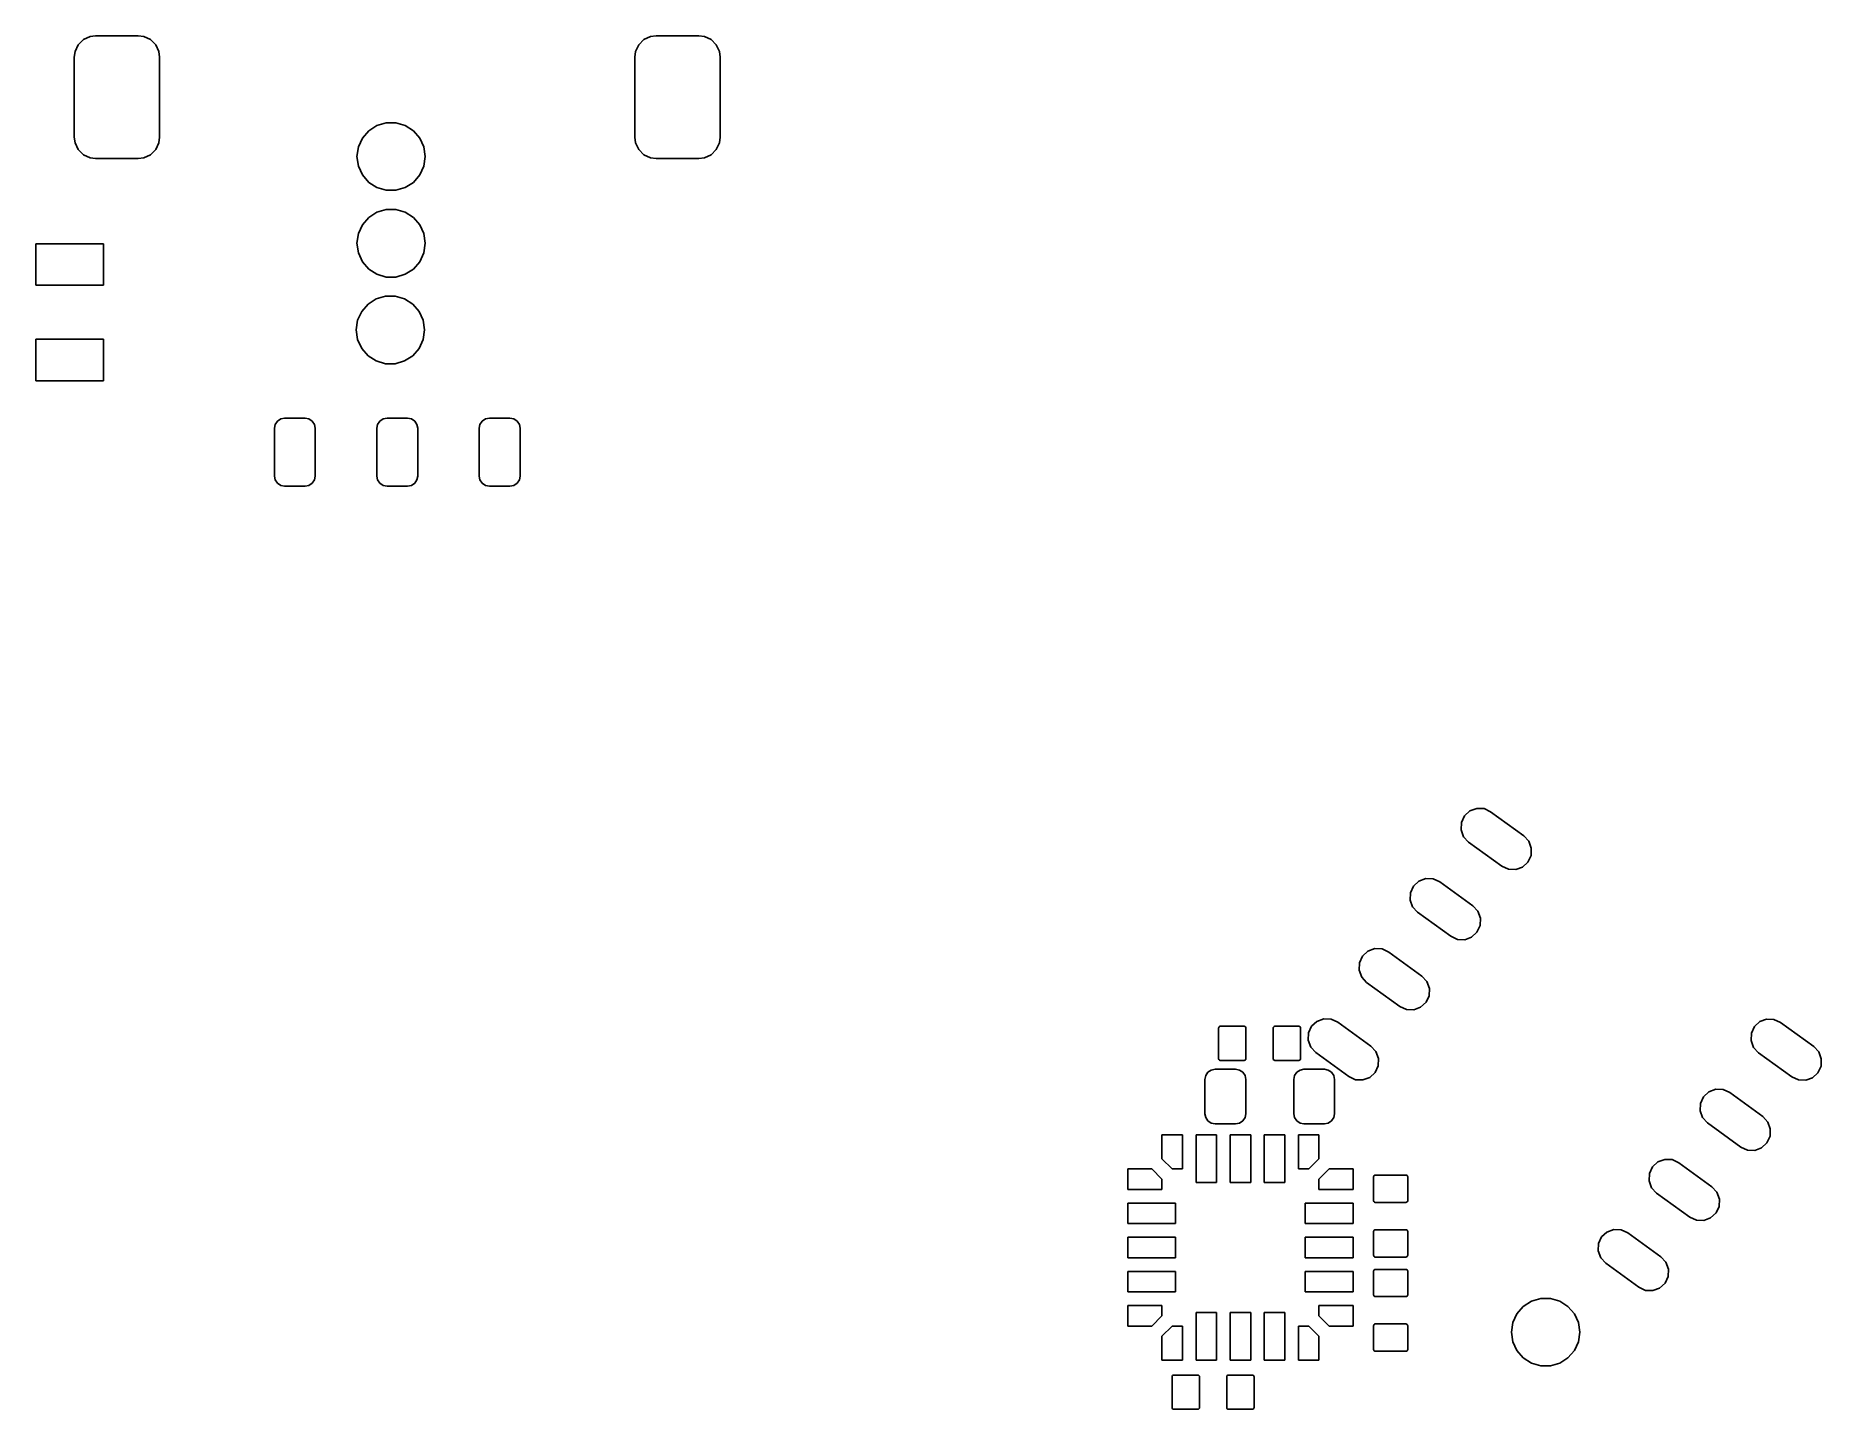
# Model space of a CAD drawing. Extents: x -22.4 to 3.8, y -5.3 to 14.8.
import ezdxf

# ---------------------------------------------------------------- set-up
doc = ezdxf.new("R2010")
doc.units = 0
doc.layers.add('BLACK', color=7, linetype='CONTINUOUS')

msp = doc.modelspace()

# ---------------------------------------------------------------- linework, layer by layer
at = {"layer": 'BLACK', "linetype": 'CONTINUOUS'}
for p, q in [((-21.8194, 14.6184), (-21.7735, 14.7167)), ((-21.7735, 14.7167), (-21.6967, 14.7935)), ((-21.6967, 14.7935), (-21.5984, 14.8394)), ((-21.5984, 14.8394), (-21.5175, 14.85)), ((-21.5175, 14.85), (-20.8925, 14.85)), ((-20.8925, 14.85), (-20.8116, 14.8394)), ((-20.8116, 14.8394), (-20.7133, 14.7935)), ((-20.7133, 14.7935), (-20.6365, 14.7167)), ((-20.6365, 14.7167), (-20.5906, 14.6184)), ((-13.6094, 14.6184), (-13.5635, 14.7167)), ((-13.5635, 14.7167), (-13.4867, 14.7935)), ((-13.4867, 14.7935), (-13.3884, 14.8394)), ((-13.3884, 14.8394), (-13.3075, 14.85)), ((-13.3075, 14.85), (-12.6825, 14.85)), ((-12.6825, 14.85), (-12.6016, 14.8394)), ((-12.6016, 14.8394), (-12.5033, 14.7935)), ((-12.5033, 14.7935), (-12.4265, 14.7167)), ((-12.4265, 14.7167), (-12.3806, 14.6184)), ((-21.83, 14.5375), (-21.8194, 14.6184)), ((-21.83, 13.3625), (-21.83, 14.5375)), ((-20.5906, 14.6184), (-20.58, 14.5375)), ((-20.58, 14.5375), (-20.58, 13.3625)), ((-13.62, 14.5375), (-13.6094, 14.6184)), ((-13.62, 13.3625), (-13.62, 14.5375)), ((-12.3806, 14.6184), (-12.37, 14.5375)), ((-12.37, 14.5375), (-12.37, 13.3625)), ((-21.8194, 13.2816), (-21.83, 13.3625)), ((-20.58, 13.3625), (-20.5906, 13.2816)), ((-17.6697, 13.2209), (-17.6106, 13.3503)), ((-17.6106, 13.3503), (-17.5174, 13.4579)), ((-17.5174, 13.4579), (-17.3977, 13.5348)), ((-17.3977, 13.5348), (-17.2612, 13.5749)), ((-17.2612, 13.5749), (-17.1188, 13.5749)), ((-17.1188, 13.5749), (-16.9823, 13.5348)), ((-16.9823, 13.5348), (-16.8626, 13.4579)), ((-16.8626, 13.4579), (-16.7694, 13.3503)), ((-16.7694, 13.3503), (-16.7103, 13.2209)), ((-13.6094, 13.2816), (-13.62, 13.3625)), ((-12.37, 13.3625), (-12.3806, 13.2816)), ((-21.7735, 13.1833), (-21.8194, 13.2816)), ((-21.6967, 13.1065), (-21.7735, 13.1833)), ((-21.5984, 13.0606), (-21.6967, 13.1065)), ((-20.7133, 13.1065), (-20.8116, 13.0606)), ((-20.6365, 13.1833), (-20.7133, 13.1065)), ((-20.5906, 13.2816), (-20.6365, 13.1833)), ((-17.69, 13.08), (-17.6697, 13.2209)), ((-17.6697, 12.9391), (-17.69, 13.08)), ((-16.7103, 13.2209), (-16.69, 13.08)), ((-16.69, 13.08), (-16.7103, 12.9391)), ((-13.5635, 13.1833), (-13.6094, 13.2816)), ((-13.4867, 13.1065), (-13.5635, 13.1833)), ((-13.3884, 13.0606), (-13.4867, 13.1065)), ((-12.5033, 13.1065), (-12.6016, 13.0606)), ((-12.4265, 13.1833), (-12.5033, 13.1065)), ((-12.3806, 13.2816), (-12.4265, 13.1833)), ((-21.5175, 13.05), (-21.5984, 13.0606)), ((-20.8925, 13.05), (-21.5175, 13.05)), ((-20.8116, 13.0606), (-20.8925, 13.05)), ((-17.6106, 12.8097), (-17.6697, 12.9391)), ((-16.7103, 12.9391), (-16.7694, 12.8097)), ((-13.3075, 13.05), (-13.3884, 13.0606)), ((-12.6825, 13.05), (-13.3075, 13.05)), ((-12.6016, 13.0606), (-12.6825, 13.05)), ((-17.5174, 12.7021), (-17.6106, 12.8097)), ((-17.3977, 12.6252), (-17.5174, 12.7021)), ((-17.2612, 12.5851), (-17.3977, 12.6252)), ((-17.1188, 12.5851), (-17.2612, 12.5851)), ((-16.9823, 12.6252), (-17.1188, 12.5851)), ((-16.8626, 12.7021), (-16.9823, 12.6252)), ((-16.7694, 12.8097), (-16.8626, 12.7021)), ((-17.3977, 12.2648), (-17.2612, 12.3049)), ((-17.2612, 12.3049), (-17.1188, 12.3049)), ((-17.1188, 12.3049), (-16.9823, 12.2648)), ((-17.6697, 11.9509), (-17.6106, 12.0803)), ((-17.6106, 12.0803), (-17.5174, 12.1879)), ((-17.5174, 12.1879), (-17.3977, 12.2648)), ((-16.9823, 12.2648), (-16.8626, 12.1879)), ((-16.8626, 12.1879), (-16.7694, 12.0803)), ((-16.7694, 12.0803), (-16.7103, 11.9509)), ((-22.3953, 11.1937), (-22.3953, 11.8033)), ((-22.3953, 11.8033), (-21.4047, 11.8033)), ((-21.4047, 11.8033), (-21.4047, 11.1937)), ((-17.69, 11.81), (-17.6697, 11.9509)), ((-17.6697, 11.6691), (-17.69, 11.81)), ((-16.7103, 11.9509), (-16.69, 11.81)), ((-16.69, 11.81), (-16.7103, 11.6691)), ((-17.6106, 11.5397), (-17.6697, 11.6691)), ((-17.5174, 11.4321), (-17.6106, 11.5397)), ((-16.7694, 11.5397), (-16.8626, 11.4321)), ((-16.7103, 11.6691), (-16.7694, 11.5397)), ((-17.3977, 11.3552), (-17.5174, 11.4321)), ((-17.2612, 11.3151), (-17.3977, 11.3552)), ((-17.1188, 11.3151), (-17.2612, 11.3151)), ((-16.9823, 11.3552), (-17.1188, 11.3151)), ((-16.8626, 11.4321), (-16.9823, 11.3552)), ((-21.4047, 11.1937), (-22.3953, 11.1937)), ((-17.5274, 10.9189), (-17.4077, 10.9958)), ((-17.4077, 10.9958), (-17.2712, 11.0359)), ((-17.2712, 11.0359), (-17.1288, 11.0359)), ((-17.1288, 11.0359), (-16.9923, 10.9958)), ((-16.9923, 10.9958), (-16.8726, 10.9189)), ((-17.6797, 10.6819), (-17.6206, 10.8113)), ((-17.6206, 10.8113), (-17.5274, 10.9189)), ((-16.8726, 10.9189), (-16.7794, 10.8113)), ((-16.7794, 10.8113), (-16.7203, 10.6819)), ((-17.7, 10.541), (-17.6797, 10.6819)), ((-17.6797, 10.4001), (-17.7, 10.541)), ((-16.7203, 10.6819), (-16.7, 10.541)), ((-16.7, 10.541), (-16.7203, 10.4001)), ((-22.3953, 9.7967), (-22.3953, 10.4063)), ((-22.3953, 10.4063), (-21.4047, 10.4063)), ((-21.4047, 10.4063), (-21.4047, 9.7967)), ((-17.6206, 10.2707), (-17.6797, 10.4001)), ((-17.5274, 10.1631), (-17.6206, 10.2707)), ((-16.7794, 10.2707), (-16.8726, 10.1631)), ((-16.7203, 10.4001), (-16.7794, 10.2707)), ((-17.4077, 10.0862), (-17.5274, 10.1631)), ((-17.2712, 10.0461), (-17.4077, 10.0862)), ((-17.1288, 10.0461), (-17.2712, 10.0461)), ((-16.9923, 10.0862), (-17.1288, 10.0461)), ((-16.8726, 10.1631), (-16.9923, 10.0862)), ((-21.4047, 9.7967), (-22.3953, 9.7967)), ((-18.9, 9.1), (-18.8886, 9.1574)), ((-18.8886, 9.1574), (-18.8561, 9.20607)), ((-18.8561, 9.20607), (-18.8074, 9.23858)), ((-18.8074, 9.23858), (-18.75, 9.25)), ((-18.75, 9.25), (-18.45, 9.25)), ((-18.45, 9.25), (-18.3926, 9.23858)), ((-18.3926, 9.23858), (-18.3439, 9.20607)), ((-18.3439, 9.20607), (-18.3114, 9.1574)), ((-18.3114, 9.1574), (-18.3, 9.1)), ((-17.4, 9.1), (-17.3886, 9.1574)), ((-17.3886, 9.1574), (-17.3561, 9.20607)), ((-17.3561, 9.20607), (-17.3074, 9.23858)), ((-17.3074, 9.23858), (-17.25, 9.25)), ((-17.25, 9.25), (-16.95, 9.25)), ((-16.95, 9.25), (-16.8926, 9.23858)), ((-16.8926, 9.23858), (-16.8439, 9.20607)), ((-16.8439, 9.20607), (-16.8114, 9.1574)), ((-16.8114, 9.1574), (-16.8, 9.1)), ((-15.9, 9.1), (-15.8886, 9.1574)), ((-15.8886, 9.1574), (-15.8561, 9.20607)), ((-15.8561, 9.20607), (-15.8074, 9.23858)), ((-15.8074, 9.23858), (-15.75, 9.25)), ((-15.75, 9.25), (-15.45, 9.25)), ((-15.45, 9.25), (-15.3926, 9.23858)), ((-15.3926, 9.23858), (-15.3439, 9.20607)), ((-15.3439, 9.20607), (-15.3114, 9.1574)), ((-15.3114, 9.1574), (-15.3, 9.1)), ((-18.9, 8.4), (-18.9, 9.1)), ((-18.3, 9.1), (-18.3, 8.4)), ((-17.4, 8.4), (-17.4, 9.1)), ((-16.8, 9.1), (-16.8, 8.4)), ((-15.9, 8.4), (-15.9, 9.1)), ((-15.3, 9.1), (-15.3, 8.4)), ((-18.8886, 8.3426), (-18.9, 8.4)), ((-18.3, 8.4), (-18.3114, 8.3426)), ((-17.3886, 8.3426), (-17.4, 8.4)), ((-16.8, 8.4), (-16.8114, 8.3426)), ((-15.8886, 8.3426), (-15.9, 8.4)), ((-15.3, 8.4), (-15.3114, 8.3426)), ((-18.8561, 8.29393), (-18.8886, 8.3426)), ((-18.8074, 8.26142), (-18.8561, 8.29393)), ((-18.75, 8.25), (-18.8074, 8.26142)), ((-18.45, 8.25), (-18.75, 8.25)), ((-18.3926, 8.26142), (-18.45, 8.25)), ((-18.3439, 8.29393), (-18.3926, 8.26142)), ((-18.3114, 8.3426), (-18.3439, 8.29393)), ((-17.3561, 8.29393), (-17.3886, 8.3426)), ((-17.3074, 8.26142), (-17.3561, 8.29393)), ((-17.25, 8.25), (-17.3074, 8.26142)), ((-16.95, 8.25), (-17.25, 8.25)), ((-16.8926, 8.26142), (-16.95, 8.25)), ((-16.8439, 8.29393), (-16.8926, 8.26142)), ((-16.8114, 8.3426), (-16.8439, 8.29393)), ((-15.8561, 8.29393), (-15.8886, 8.3426)), ((-15.8074, 8.26142), (-15.8561, 8.29393)), ((-15.75, 8.25), (-15.8074, 8.26142)), ((-15.45, 8.25), (-15.75, 8.25)), ((-15.3926, 8.26142), (-15.45, 8.25)), ((-15.3439, 8.29393), (-15.3926, 8.26142)), ((-15.3114, 8.3426), (-15.3439, 8.29393)), ((-1.51405, 3.32465), (-1.46912, 3.42209)), ((-1.46912, 3.42209), (-1.39033, 3.49493)), ((-1.39033, 3.49493), (-1.28966, 3.53206)), ((-1.28966, 3.53206), (-1.18245, 3.52785)), ((-1.18245, 3.52785), (-1.085, 3.48293)), ((-1.085, 3.48293), (-0.599593, 3.13026)), ((-1.51826, 3.21743), (-1.51405, 3.32465)), ((-1.48112, 3.11676), (-1.51826, 3.21743)), ((-1.40829, 3.03797), (-1.48112, 3.11676)), ((-0.922876, 2.6853), (-1.40829, 3.03797)), ((-0.599593, 3.13026), (-0.526758, 3.05146)), ((-0.526758, 3.05146), (-0.48962, 2.9508)), ((-0.48962, 2.9508), (-0.493832, 2.84358)), ((-0.825432, 2.64038), (-0.922876, 2.6853)), ((-0.718215, 2.63616), (-0.825432, 2.64038)), ((-0.617547, 2.6733), (-0.718215, 2.63616)), ((-0.538755, 2.74614), (-0.617547, 2.6733)), ((-0.493832, 2.84358), (-0.538755, 2.74614)), ((-2.26053, 2.2972), (-2.21561, 2.39464)), ((-2.21561, 2.39464), (-2.13682, 2.46747)), ((-2.13682, 2.46747), (-2.03615, 2.50461)), ((-2.03615, 2.50461), (-1.92893, 2.5004)), ((-1.92893, 2.5004), (-1.83149, 2.45548)), ((-1.83149, 2.45548), (-1.34608, 2.10281)), ((-2.26475, 2.18998), (-2.26053, 2.2972)), ((-2.22761, 2.08931), (-2.26475, 2.18998)), ((-1.34608, 2.10281), (-1.27324, 2.02401)), ((-2.15477, 2.01052), (-2.22761, 2.08931)), ((-1.66936, 1.65785), (-2.15477, 2.01052)), ((-1.27324, 2.02401), (-1.23611, 1.92334)), ((-1.23611, 1.92334), (-1.24032, 1.81613)), ((-1.57192, 1.61292), (-1.66936, 1.65785)), ((-1.4647, 1.60871), (-1.57192, 1.61292)), ((-1.36403, 1.64585), (-1.4647, 1.60871)), ((-1.28524, 1.71869), (-1.36403, 1.64585)), ((-1.24032, 1.81613), (-1.28524, 1.71869)), ((-3.00702, 1.26974), (-2.9621, 1.36719)), ((-2.9621, 1.36719), (-2.88331, 1.44002)), ((-2.88331, 1.44002), (-2.78264, 1.47716)), ((-2.78264, 1.47716), (-2.67542, 1.47295)), ((-2.67542, 1.47295), (-2.57798, 1.42802)), ((-2.57798, 1.42802), (-2.09257, 1.07535)), ((-3.01123, 1.16253), (-3.00702, 1.26974)), ((-2.97409, 1.06186), (-3.01123, 1.16253)), ((-2.90126, 0.983067), (-2.97409, 1.06186)), ((-2.09257, 1.07535), (-2.01973, 0.996561)), ((-2.41585, 0.630395), (-2.90126, 0.983067)), ((-1.98681, 0.788676), (-2.03173, 0.691233)), ((-2.01973, 0.996561), (-1.98259, 0.895893)), ((-1.98259, 0.895893), (-1.98681, 0.788676)), ((-2.31841, 0.585472), (-2.41585, 0.630395)), ((-2.21119, 0.58126), (-2.31841, 0.585472)), ((-2.11052, 0.618398), (-2.21119, 0.58126)), ((-2.03173, 0.691233), (-2.11052, 0.618398)), ((-5.07, 0.315), (-5.0681, 0.324567)), ((-5.07, -0.135), (-5.07, 0.315)), ((-5.0681, 0.324567), (-5.06268, 0.332678)), ((-5.06268, 0.332678), (-5.05457, 0.338097)), ((-5.05457, 0.338097), (-5.045, 0.34)), ((-5.045, 0.34), (-4.695, 0.34)), ((-4.695, 0.34), (-4.68543, 0.338097)), ((-4.68543, 0.338097), (-4.67732, 0.332678)), ((-4.67732, 0.332678), (-4.6719, 0.324567)), ((-4.6719, 0.324567), (-4.67, 0.315)), ((-4.67, 0.315), (-4.67, -0.135)), ((-4.27, 0.315), (-4.2681, 0.324567)), ((-4.27, -0.135), (-4.27, 0.315)), ((-4.2681, 0.324567), (-4.26268, 0.332678)), ((-4.26268, 0.332678), (-4.25457, 0.338097)), ((-4.25457, 0.338097), (-4.245, 0.34)), ((-4.245, 0.34), (-3.895, 0.34)), ((-3.895, 0.34), (-3.88543, 0.338097)), ((-3.88543, 0.338097), (-3.87732, 0.332678)), ((-3.87732, 0.332678), (-3.8719, 0.324567)), ((-3.8719, 0.324567), (-3.87, 0.315)), ((-3.87, 0.315), (-3.87, -0.135)), ((-3.75351, 0.242293), (-3.70858, 0.339736)), ((-3.70858, 0.339736), (-3.62979, 0.412571)), ((-3.62979, 0.412571), (-3.52912, 0.449709)), ((-3.52912, 0.449709), (-3.42191, 0.445497)), ((-3.42191, 0.445497), (-3.32447, 0.400574)), ((-3.32447, 0.400574), (-2.83905, 0.047903)), ((2.73329, 0.238775), (2.77822, 0.336218)), ((2.77822, 0.336218), (2.85701, 0.409053)), ((2.85701, 0.409053), (2.95768, 0.446191)), ((2.95768, 0.446191), (3.06489, 0.441979)), ((3.06489, 0.441979), (3.16234, 0.397056)), ((3.16234, 0.397056), (3.64775, 0.044385)), ((-3.75772, 0.135076), (-3.75351, 0.242293)), ((-3.72058, 0.034408), (-3.75772, 0.135076)), ((-3.64775, -0.044384), (-3.72058, 0.034408)), ((-2.83905, 0.047903), (-2.76622, -0.03089)), ((2.72908, 0.131558), (2.73329, 0.238775)), ((2.76622, 0.03089), (2.72908, 0.131558)), ((2.83905, -0.047902), (2.76622, 0.03089)), ((3.64775, 0.044385), (3.72058, -0.034408)), ((-5.0681, -0.144567), (-5.07, -0.135)), ((-5.06268, -0.152678), (-5.0681, -0.144567)), ((-5.05457, -0.158097), (-5.06268, -0.152678)), ((-5.045, -0.16), (-5.05457, -0.158097)), ((-4.695, -0.16), (-5.045, -0.16)), ((-4.68543, -0.158097), (-4.695, -0.16)), ((-4.67732, -0.152678), (-4.68543, -0.158097)), ((-4.6719, -0.144567), (-4.67732, -0.152678)), ((-4.67, -0.135), (-4.6719, -0.144567)), ((-4.2681, -0.144567), (-4.27, -0.135)), ((-4.26268, -0.152678), (-4.2681, -0.144567)), ((-4.25457, -0.158097), (-4.26268, -0.152678)), ((-4.245, -0.16), (-4.25457, -0.158097)), ((-3.895, -0.16), (-4.245, -0.16)), ((-3.88543, -0.158097), (-3.895, -0.16)), ((-3.87732, -0.152678), (-3.88543, -0.158097)), ((-3.8719, -0.144567), (-3.87732, -0.152678)), ((-3.87, -0.135), (-3.8719, -0.144567)), ((-3.16234, -0.397056), (-3.64775, -0.044384)), ((-2.73329, -0.238775), (-2.77822, -0.336218)), ((-2.76622, -0.03089), (-2.72908, -0.131558)), ((-2.72908, -0.131558), (-2.73329, -0.238775)), ((3.32446, -0.400574), (2.83905, -0.047902)), ((3.75351, -0.242293), (3.70858, -0.339736)), ((3.72058, -0.034408), (3.75772, -0.135076)), ((3.75772, -0.135076), (3.75351, -0.242293)), ((-5.27, -0.44), (-5.25858, -0.382597)), ((-5.27, -0.94), (-5.27, -0.44)), ((-5.25858, -0.382597), (-5.22607, -0.333934)), ((-5.22607, -0.333934), (-5.1774, -0.301418)), ((-5.1774, -0.301418), (-5.12, -0.29)), ((-5.12, -0.29), (-4.82, -0.29)), ((-4.82, -0.29), (-4.7626, -0.301418)), ((-4.7626, -0.301418), (-4.71393, -0.333934)), ((-4.71393, -0.333934), (-4.68142, -0.382597)), ((-4.68142, -0.382597), (-4.67, -0.44)), ((-4.67, -0.44), (-4.67, -0.94)), ((-3.97, -0.44), (-3.95858, -0.382597)), ((-3.97, -0.94), (-3.97, -0.44)), ((-3.95858, -0.382597), (-3.92607, -0.333934)), ((-3.92607, -0.333934), (-3.8774, -0.301418)), ((-3.8774, -0.301418), (-3.82, -0.29)), ((-3.82, -0.29), (-3.52, -0.29)), ((-3.52, -0.29), (-3.4626, -0.301418)), ((-3.4626, -0.301418), (-3.41393, -0.333934)), ((-3.41393, -0.333934), (-3.38142, -0.382597)), ((-3.38142, -0.382597), (-3.37, -0.44)), ((-3.37, -0.44), (-3.37, -0.94)), ((-3.06489, -0.441979), (-3.16234, -0.397056)), ((-2.95768, -0.446191), (-3.06489, -0.441979)), ((-2.85701, -0.409053), (-2.95768, -0.446191)), ((-2.77822, -0.336218), (-2.85701, -0.409053)), ((3.42191, -0.445497), (3.32446, -0.400574)), ((3.52912, -0.449709), (3.42191, -0.445497)), ((3.62979, -0.412571), (3.52912, -0.449709)), ((3.70858, -0.339736), (3.62979, -0.412571)), ((1.98681, -0.788676), (2.03173, -0.691233)), ((2.03173, -0.691233), (2.11052, -0.618398)), ((2.11052, -0.618398), (2.21119, -0.58126)), ((2.21119, -0.58126), (2.31841, -0.585472)), ((2.31841, -0.585472), (2.41585, -0.630395)), ((2.41585, -0.630395), (2.90126, -0.983066)), ((-5.25858, -0.997403), (-5.27, -0.94)), ((-5.22607, -1.04607), (-5.25858, -0.997403)), ((-5.1774, -1.07858), (-5.22607, -1.04607)), ((-4.71393, -1.04607), (-4.7626, -1.07858)), ((-4.68142, -0.997403), (-4.71393, -1.04607)), ((-4.67, -0.94), (-4.68142, -0.997403)), ((-3.95858, -0.997403), (-3.97, -0.94)), ((-3.92607, -1.04607), (-3.95858, -0.997403)), ((-3.8774, -1.07858), (-3.92607, -1.04607)), ((-3.41393, -1.04607), (-3.4626, -1.07858)), ((-3.38142, -0.997403), (-3.41393, -1.04607)), ((-3.37, -0.94), (-3.38142, -0.997403)), ((1.98259, -0.895893), (1.98681, -0.788676)), ((2.01973, -0.996561), (1.98259, -0.895893)), ((2.09257, -1.07535), (2.01973, -0.996561)), ((2.90126, -0.983066), (2.97409, -1.06186)), ((-5.9, -1.6), (-5.9, -1.25)), ((-5.9, -1.25), (-5.6, -1.25)), ((-5.6, -1.25), (-5.6, -1.6)), ((-5.4, -1.95), (-5.4, -1.25)), ((-5.4, -1.25), (-5.1, -1.25)), ((-5.12, -1.09), (-5.1774, -1.07858)), ((-4.82, -1.09), (-5.12, -1.09)), ((-5.1, -1.25), (-5.1, -1.95)), ((-4.9, -1.95), (-4.9, -1.25)), ((-4.9, -1.25), (-4.6, -1.25)), ((-4.7626, -1.07858), (-4.82, -1.09)), ((-4.6, -1.25), (-4.6, -1.95)), ((-4.4, -1.95), (-4.4, -1.25)), ((-4.4, -1.25), (-4.1, -1.25)), ((-4.1, -1.25), (-4.1, -1.95)), ((-3.9, -1.6), (-3.9, -1.25)), ((-3.9, -1.25), (-3.6, -1.25)), ((-3.82, -1.09), (-3.8774, -1.07858)), ((-3.52, -1.09), (-3.82, -1.09)), ((-3.6, -1.25), (-3.6, -1.6)), ((-3.4626, -1.07858), (-3.52, -1.09)), ((2.57798, -1.42802), (2.09257, -1.07535)), ((3.00702, -1.26974), (2.9621, -1.36719)), ((2.97409, -1.06186), (3.01123, -1.16253)), ((3.01123, -1.16253), (3.00702, -1.26974)), ((2.67542, -1.47295), (2.57798, -1.42802)), ((2.78264, -1.47716), (2.67542, -1.47295)), ((2.88331, -1.44002), (2.78264, -1.47716)), ((2.9621, -1.36719), (2.88331, -1.44002)), ((-6.4, -2.05), (-6.4, -1.75)), ((-6.4, -1.75), (-6.05, -1.75)), ((-6.05, -1.75), (-5.9, -1.9)), ((-5.75, -1.75), (-5.9, -1.6)), ((-5.6, -1.75), (-5.75, -1.75)), ((-5.6, -1.6), (-5.6, -1.75)), ((-3.9, -1.75), (-3.9, -1.6)), ((-3.75, -1.75), (-3.9, -1.75)), ((-3.6, -1.6), (-3.75, -1.75)), ((-3.6, -1.9), (-3.45, -1.75)), ((-3.45, -1.75), (-3.1, -1.75)), ((-3.1, -1.75), (-3.1, -2.05)), ((1.23611, -1.92334), (1.24032, -1.81613)), ((1.24032, -1.81613), (1.28524, -1.71869)), ((1.28524, -1.71869), (1.36403, -1.64585)), ((1.36403, -1.64585), (1.4647, -1.60871)), ((1.4647, -1.60871), (1.57192, -1.61292)), ((1.57192, -1.61292), (1.66936, -1.65785)), ((1.66936, -1.65785), (2.15477, -2.01052)), ((-6.05, -2.05), (-6.4, -2.05)), ((-5.9, -2.05), (-6.05, -2.05)), ((-5.9, -1.9), (-5.9, -2.05)), ((-5.1, -1.95), (-5.4, -1.95)), ((-4.6, -1.95), (-4.9, -1.95)), ((-4.1, -1.95), (-4.4, -1.95)), ((-3.6, -2.05), (-3.6, -1.9)), ((-3.45, -2.05), (-3.6, -2.05)), ((-3.1, -2.05), (-3.45, -2.05)), ((-2.8, -1.865), (-2.7981, -1.85543)), ((-2.8, -2.215), (-2.8, -1.865)), ((-2.7981, -1.85543), (-2.79268, -1.84732)), ((-2.79268, -1.84732), (-2.78457, -1.8419)), ((-2.78457, -1.8419), (-2.775, -1.84)), ((-2.775, -1.84), (-2.325, -1.84)), ((-2.325, -1.84), (-2.31543, -1.8419)), ((-2.31543, -1.8419), (-2.30732, -1.84732)), ((-2.30732, -1.84732), (-2.3019, -1.85543)), ((-2.3019, -1.85543), (-2.3, -1.865)), ((-2.3, -1.865), (-2.3, -2.215)), ((1.27324, -2.02401), (1.23611, -1.92334)), ((1.34608, -2.10281), (1.27324, -2.02401)), ((2.15477, -2.01052), (2.22761, -2.08931)), ((2.22761, -2.08931), (2.26475, -2.18998)), ((-6.4, -2.55), (-6.4, -2.25)), ((-6.4, -2.25), (-5.7, -2.25)), ((-5.7, -2.25), (-5.7, -2.55)), ((-3.8, -2.55), (-3.8, -2.25)), ((-3.8, -2.25), (-3.1, -2.25)), ((-3.1, -2.25), (-3.1, -2.55)), ((-2.7981, -2.22457), (-2.8, -2.215)), ((-2.79268, -2.23268), (-2.7981, -2.22457)), ((-2.78457, -2.2381), (-2.79268, -2.23268)), ((-2.775, -2.24), (-2.78457, -2.2381)), ((-2.325, -2.24), (-2.775, -2.24)), ((-2.31543, -2.2381), (-2.325, -2.24)), ((-2.30732, -2.23268), (-2.31543, -2.2381)), ((-2.3019, -2.22457), (-2.30732, -2.23268)), ((-2.3, -2.215), (-2.3019, -2.22457)), ((1.83149, -2.45548), (1.34608, -2.10281)), ((2.26053, -2.2972), (2.21561, -2.39464)), ((2.26475, -2.18998), (2.26053, -2.2972)), ((-5.7, -2.55), (-6.4, -2.55)), ((-3.1, -2.55), (-3.8, -2.55)), ((1.92893, -2.5004), (1.83149, -2.45548)), ((2.03615, -2.50461), (1.92893, -2.5004)), ((2.13682, -2.46747), (2.03615, -2.50461)), ((2.21561, -2.39464), (2.13682, -2.46747)), ((-6.4, -3.05), (-6.4, -2.75)), ((-6.4, -2.75), (-5.7, -2.75)), ((-5.7, -2.75), (-5.7, -3.05)), ((-3.8, -3.05), (-3.8, -2.75)), ((-3.8, -2.75), (-3.1, -2.75)), ((-3.1, -2.75), (-3.1, -3.05)), ((-2.8, -2.665), (-2.7981, -2.65543)), ((-2.8, -3.015), (-2.8, -2.665)), ((-2.7981, -2.65543), (-2.79268, -2.64732)), ((-2.79268, -2.64732), (-2.78457, -2.6419)), ((-2.78457, -2.6419), (-2.775, -2.64)), ((-2.775, -2.64), (-2.325, -2.64)), ((-2.325, -2.64), (-2.31543, -2.6419)), ((-2.31543, -2.6419), (-2.30732, -2.64732)), ((-2.30732, -2.64732), (-2.3019, -2.65543)), ((-2.3019, -2.65543), (-2.3, -2.665)), ((-2.3, -2.665), (-2.3, -3.015)), ((0.48962, -2.9508), (0.493832, -2.84358)), ((0.493832, -2.84358), (0.538755, -2.74614)), ((0.538755, -2.74614), (0.617547, -2.6733)), ((0.617547, -2.6733), (0.718215, -2.63616)), ((0.718215, -2.63616), (0.825432, -2.64038)), ((0.825432, -2.64038), (0.922875, -2.6853)), ((0.922875, -2.6853), (1.40829, -3.03797)), ((-5.7, -3.05), (-6.4, -3.05)), ((-3.1, -3.05), (-3.8, -3.05)), ((-2.7981, -3.02457), (-2.8, -3.015)), ((-2.79268, -3.03268), (-2.7981, -3.02457)), ((-2.78457, -3.0381), (-2.79268, -3.03268)), ((-2.775, -3.04), (-2.78457, -3.0381)), ((-2.325, -3.04), (-2.775, -3.04)), ((-2.31543, -3.0381), (-2.325, -3.04)), ((-2.30732, -3.03268), (-2.31543, -3.0381)), ((-2.3019, -3.02457), (-2.30732, -3.03268)), ((-2.3, -3.015), (-2.3019, -3.02457)), ((0.526758, -3.05146), (0.48962, -2.9508)), ((0.599593, -3.13026), (0.526758, -3.05146)), ((1.085, -3.48293), (0.599593, -3.13026)), ((1.40829, -3.03797), (1.48112, -3.11676)), ((1.48112, -3.11676), (1.51826, -3.21743)), ((-6.4, -3.55), (-6.4, -3.25)), ((-6.4, -3.25), (-5.7, -3.25)), ((-5.7, -3.25), (-5.7, -3.55)), ((-3.8, -3.55), (-3.8, -3.25)), ((-3.8, -3.25), (-3.1, -3.25)), ((-3.1, -3.25), (-3.1, -3.55)), ((-2.8, -3.245), (-2.7981, -3.23543)), ((-2.8, -3.595), (-2.8, -3.245)), ((-2.7981, -3.23543), (-2.79268, -3.22732)), ((-2.79268, -3.22732), (-2.78457, -3.2219)), ((-2.78457, -3.2219), (-2.775, -3.22)), ((-2.775, -3.22), (-2.325, -3.22)), ((-2.325, -3.22), (-2.31543, -3.2219)), ((-2.31543, -3.2219), (-2.30732, -3.22732)), ((-2.30732, -3.22732), (-2.3019, -3.23543)), ((-2.3019, -3.23543), (-2.3, -3.245)), ((-2.3, -3.245), (-2.3, -3.595)), ((1.51405, -3.32465), (1.46912, -3.42209)), ((1.51826, -3.21743), (1.51405, -3.32465)), ((-5.7, -3.55), (-6.4, -3.55)), ((-3.1, -3.55), (-3.8, -3.55)), ((-2.7981, -3.60457), (-2.8, -3.595)), ((-2.79268, -3.61268), (-2.7981, -3.60457)), ((-2.78457, -3.6181), (-2.79268, -3.61268)), ((-2.775, -3.62), (-2.78457, -3.6181)), ((-2.325, -3.62), (-2.775, -3.62)), ((-2.31543, -3.6181), (-2.325, -3.62)), ((-2.30732, -3.61268), (-2.31543, -3.6181)), ((-2.3019, -3.60457), (-2.30732, -3.61268)), ((-2.3, -3.595), (-2.3019, -3.60457)), ((-0.487708, -3.68518), (-0.351157, -3.64509)), ((-0.351157, -3.64509), (-0.208843, -3.64509)), ((-0.208843, -3.64509), (-0.072292, -3.68518)), ((1.18245, -3.52785), (1.085, -3.48293)), ((1.28966, -3.53206), (1.18245, -3.52785)), ((1.39033, -3.49493), (1.28966, -3.53206)), ((1.46912, -3.42209), (1.39033, -3.49493)), ((-6.4, -4.05), (-6.4, -3.75)), ((-6.4, -3.75), (-6.05, -3.75)), ((-6.05, -3.75), (-5.9, -3.75)), ((-5.9, -3.9), (-6.05, -4.05)), ((-5.9, -3.75), (-5.9, -3.9)), ((-5.4, -4.55), (-5.4, -3.85)), ((-5.4, -3.85), (-5.1, -3.85)), ((-5.1, -3.85), (-5.1, -4.55)), ((-4.9, -4.55), (-4.9, -3.85)), ((-4.9, -3.85), (-4.6, -3.85)), ((-4.6, -3.85), (-4.6, -4.55)), ((-4.4, -4.55), (-4.4, -3.85)), ((-4.4, -3.85), (-4.1, -3.85)), ((-4.1, -3.85), (-4.1, -4.55)), ((-3.6, -3.9), (-3.6, -3.75)), ((-3.6, -3.75), (-3.45, -3.75)), ((-3.45, -4.05), (-3.6, -3.9)), ((-3.45, -3.75), (-3.1, -3.75)), ((-3.1, -3.75), (-3.1, -4.05)), ((-0.759746, -3.99913), (-0.700627, -3.86968)), ((-0.700627, -3.86968), (-0.60743, -3.76212)), ((-0.60743, -3.76212), (-0.487708, -3.68518)), ((-0.072292, -3.68518), (0.04743, -3.76212)), ((0.04743, -3.76212), (0.140627, -3.86968)), ((0.140627, -3.86968), (0.199746, -3.99913)), ((-6.05, -4.05), (-6.4, -4.05)), ((-5.9, -4.2), (-5.75, -4.05)), ((-5.75, -4.05), (-5.6, -4.05)), ((-5.6, -4.05), (-5.6, -4.2)), ((-3.9, -4.2), (-3.9, -4.05)), ((-3.9, -4.05), (-3.75, -4.05)), ((-3.75, -4.05), (-3.6, -4.2)), ((-3.1, -4.05), (-3.45, -4.05)), ((-2.8, -4.045), (-2.7981, -4.03543)), ((-2.8, -4.395), (-2.8, -4.045)), ((-2.7981, -4.03543), (-2.79268, -4.02732)), ((-2.79268, -4.02732), (-2.78457, -4.0219)), ((-2.78457, -4.0219), (-2.775, -4.02)), ((-2.775, -4.02), (-2.325, -4.02)), ((-2.325, -4.02), (-2.31543, -4.0219)), ((-2.31543, -4.0219), (-2.30732, -4.02732)), ((-2.30732, -4.02732), (-2.3019, -4.03543)), ((-2.3019, -4.03543), (-2.3, -4.045)), ((-2.3, -4.045), (-2.3, -4.395)), ((-0.78, -4.14), (-0.759746, -3.99913)), ((-0.759746, -4.28087), (-0.78, -4.14)), ((0.199746, -3.99913), (0.22, -4.14)), ((0.22, -4.14), (0.199746, -4.28087)), ((-5.9, -4.55), (-5.9, -4.2)), ((-5.6, -4.2), (-5.6, -4.55)), ((-3.9, -4.55), (-3.9, -4.2)), ((-3.6, -4.2), (-3.6, -4.55)), ((-2.7981, -4.40457), (-2.8, -4.395)), ((-2.79268, -4.41268), (-2.7981, -4.40457)), ((-2.78457, -4.4181), (-2.79268, -4.41268)), ((-2.775, -4.42), (-2.78457, -4.4181)), ((-2.325, -4.42), (-2.775, -4.42)), ((-2.31543, -4.4181), (-2.325, -4.42)), ((-2.30732, -4.41268), (-2.31543, -4.4181)), ((-2.3019, -4.40457), (-2.30732, -4.41268)), ((-2.3, -4.395), (-2.3019, -4.40457)), ((-0.700627, -4.41032), (-0.759746, -4.28087)), ((-0.60743, -4.51788), (-0.700627, -4.41032)), ((0.140627, -4.41032), (0.04743, -4.51788)), ((0.199746, -4.28087), (0.140627, -4.41032)), ((-5.6, -4.55), (-5.9, -4.55)), ((-5.1, -4.55), (-5.4, -4.55)), ((-4.6, -4.55), (-4.9, -4.55)), ((-4.1, -4.55), (-4.4, -4.55)), ((-3.6, -4.55), (-3.9, -4.55)), ((-0.487708, -4.59482), (-0.60743, -4.51788)), ((-0.351157, -4.63491), (-0.487708, -4.59482)), ((-0.208843, -4.63491), (-0.351157, -4.63491)), ((-0.072292, -4.59482), (-0.208843, -4.63491)), ((0.04743, -4.51788), (-0.072292, -4.59482)), ((-5.75, -4.795), (-5.7481, -4.78543)), ((-5.75, -5.245), (-5.75, -4.795)), ((-5.7481, -4.78543), (-5.74268, -4.77732)), ((-5.74268, -4.77732), (-5.73457, -4.7719)), ((-5.73457, -4.7719), (-5.725, -4.77)), ((-5.725, -4.77), (-5.375, -4.77)), ((-5.375, -4.77), (-5.36543, -4.7719)), ((-5.36543, -4.7719), (-5.35732, -4.77732)), ((-5.35732, -4.77732), (-5.3519, -4.78543)), ((-5.3519, -4.78543), (-5.35, -4.795)), ((-5.35, -4.795), (-5.35, -5.245)), ((-4.95, -4.795), (-4.9481, -4.78543)), ((-4.95, -5.245), (-4.95, -4.795)), ((-4.9481, -4.78543), (-4.94268, -4.77732)), ((-4.94268, -4.77732), (-4.93457, -4.7719)), ((-4.93457, -4.7719), (-4.925, -4.77)), ((-4.925, -4.77), (-4.575, -4.77)), ((-4.575, -4.77), (-4.56543, -4.7719)), ((-4.56543, -4.7719), (-4.55732, -4.77732)), ((-4.55732, -4.77732), (-4.5519, -4.78543)), ((-4.5519, -4.78543), (-4.55, -4.795)), ((-4.55, -4.795), (-4.55, -5.245)), ((-5.7481, -5.25457), (-5.75, -5.245)), ((-5.74268, -5.26268), (-5.7481, -5.25457)), ((-5.73457, -5.2681), (-5.74268, -5.26268)), ((-5.725, -5.27), (-5.73457, -5.2681)), ((-5.375, -5.27), (-5.725, -5.27)), ((-5.36543, -5.2681), (-5.375, -5.27)), ((-5.35732, -5.26268), (-5.36543, -5.2681)), ((-5.3519, -5.25457), (-5.35732, -5.26268)), ((-5.35, -5.245), (-5.3519, -5.25457)), ((-4.9481, -5.25457), (-4.95, -5.245)), ((-4.94268, -5.26268), (-4.9481, -5.25457)), ((-4.93457, -5.2681), (-4.94268, -5.26268)), ((-4.925, -5.27), (-4.93457, -5.2681)), ((-4.575, -5.27), (-4.925, -5.27)), ((-4.56543, -5.2681), (-4.575, -5.27)), ((-4.55732, -5.26268), (-4.56543, -5.2681)), ((-4.5519, -5.25457), (-4.55732, -5.26268)), ((-4.55, -5.245), (-4.5519, -5.25457))]:
    msp.add_line(p, q, dxfattribs=at)

doc.saveas('drawing.dxf')
